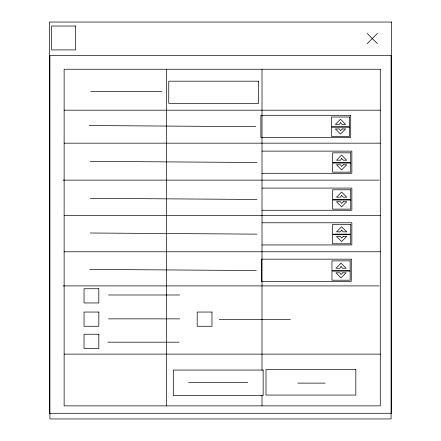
<?xml version="1.0" encoding="UTF-8"?>
<svg xmlns="http://www.w3.org/2000/svg" width="441" height="441" viewBox="0 0 441 441"><rect width="100%" height="100%" fill="white"/><g stroke="black" fill="none" stroke-linecap="round" stroke-linejoin="round"><path stroke-width="0.66" d="M367.199 43.659L377.435 33.422M90.774 91.419L161.935 91.419M64.132 110.184L380.285 110.184M64.132 143.165L380.285 143.165M262.015 151.125L351.852 151.125L351.852 173.302L262.015 173.302M62.991 180.126L379.15 180.126M262.015 188.092L351.852 188.092L351.852 210.263L262.015 210.263M64.132 215.401L380.285 215.401M262.015 222.771L351.852 222.771L351.852 244.948L262.015 244.948M64.132 251.772L380.285 251.772M62.991 285.895L379.15 285.895M108.486 294.985L179.641 294.985M108.486 318.865L179.641 318.865M219.282 319.433L290.443 319.433M107.836 342.177L178.996 342.177M64.132 354.123L380.285 354.123M188.66 382.551L247.798 382.551M297.835 383.119L325.149 383.119M89.154 125.536L255.758 126.677M90.289 161.362L256.894 162.497M90.289 198.318L256.894 199.459M90.289 233.008L256.894 234.143M89.721 269.407L256.326 270.542M367.199 33.422L377.435 43.659M262.015 69.243L262.015 370.082M262.015 395.555L262.015 405.88M166.483 69.243L166.483 405.874M340.48 122.697L339.344 124.401L335.364 124.401L340.48 119.285L345.601 124.401L342.188 124.401L340.48 122.697M341.621 158.517L340.48 160.221L336.5 160.221L341.621 155.105L346.736 160.221L343.324 160.221L341.621 158.517M341.621 195.479L340.48 197.182L336.5 197.182L341.621 192.067L346.736 197.182L343.324 197.182L341.621 195.479M341.621 230.163L340.48 231.867L336.5 231.867L341.621 226.751L346.736 231.867L343.324 231.867L341.621 230.163M341.047 266.562L339.912 268.266L335.932 268.266L341.047 263.15L346.168 268.266L342.756 268.266L341.047 266.562M342.188 128.948L340.48 130.657L339.344 128.948L335.364 128.948L340.48 134.07L345.601 128.948L342.188 128.948M343.324 164.774L341.621 166.477L340.48 164.774L336.5 164.774L341.621 169.89L346.736 164.774L343.324 164.774M343.324 201.73L341.621 203.439L340.48 201.73L336.5 201.73L341.621 206.851L346.736 201.73L343.324 201.73M343.324 236.42L341.621 238.123L340.48 236.42L336.5 236.42L341.621 241.536L346.736 236.42L343.324 236.42M342.756 272.814L341.047 274.523L339.912 272.814L335.932 272.814L341.047 277.935L346.168 272.814L342.756 272.814M391.647 22.05L49.353 22.05L49.353 413.294L391.647 413.294L391.647 22.05M75.499 26.03L51.619 26.03L51.619 49.91L75.499 49.91L75.499 26.03M391.079 55.599L49.921 55.599L49.921 418.95L391.079 418.95L391.079 55.599M380.285 69.243L64.127 69.243L64.127 405.874L380.285 405.874L380.285 69.243M258.602 81.194L168.76 81.194L168.76 103.359L258.602 103.359L258.602 81.194M350.711 115.31L260.874 115.31L260.874 137.476L350.711 137.476L350.711 115.31M349.57 117.014L331.384 117.014L331.384 126.677L349.57 126.677L349.57 117.014M349.57 127.251L331.384 127.251L331.384 136.341L349.57 136.341L349.57 127.251M350.716 152.829L332.52 152.829L332.52 162.497L350.716 162.497L350.716 152.829M350.716 163.065L332.52 163.065L332.52 172.166L350.716 172.166L350.716 163.065M350.716 189.801L332.52 189.801L332.52 199.459L350.716 199.459L350.716 189.801M350.716 200.032L332.52 200.032L332.52 209.122L350.716 209.122L350.716 200.032M350.716 224.475L332.52 224.475L332.52 234.143L350.716 234.143L350.716 224.475M350.716 234.711L332.52 234.711L332.52 243.807L350.716 243.807L350.716 234.711M351.279 259.17L261.441 259.17L261.441 281.347L351.279 281.347L351.279 259.17M350.137 260.874L331.952 260.874L331.952 270.542L350.137 270.542L350.137 260.874M350.137 271.11L331.952 271.11L331.952 280.206L350.137 280.206L350.137 271.11M98.812 288.739L84.038 288.739L84.038 302.95L98.812 302.95L98.812 288.739M98.823 312.052L84.038 312.052L84.038 326.268L98.823 326.268L98.823 312.052M211.972 312.052L197.193 312.052L197.193 326.268L211.972 326.268L211.972 312.052M98.823 334.228L84.038 334.228L84.038 348.44L98.823 348.44L98.823 334.228M355.832 369.481L265.995 369.481L265.995 395.059L355.832 395.059L355.832 369.481M263.15 370.049L173.307 370.049L173.307 395.627L263.15 395.627L263.15 370.049"/></g></svg>
